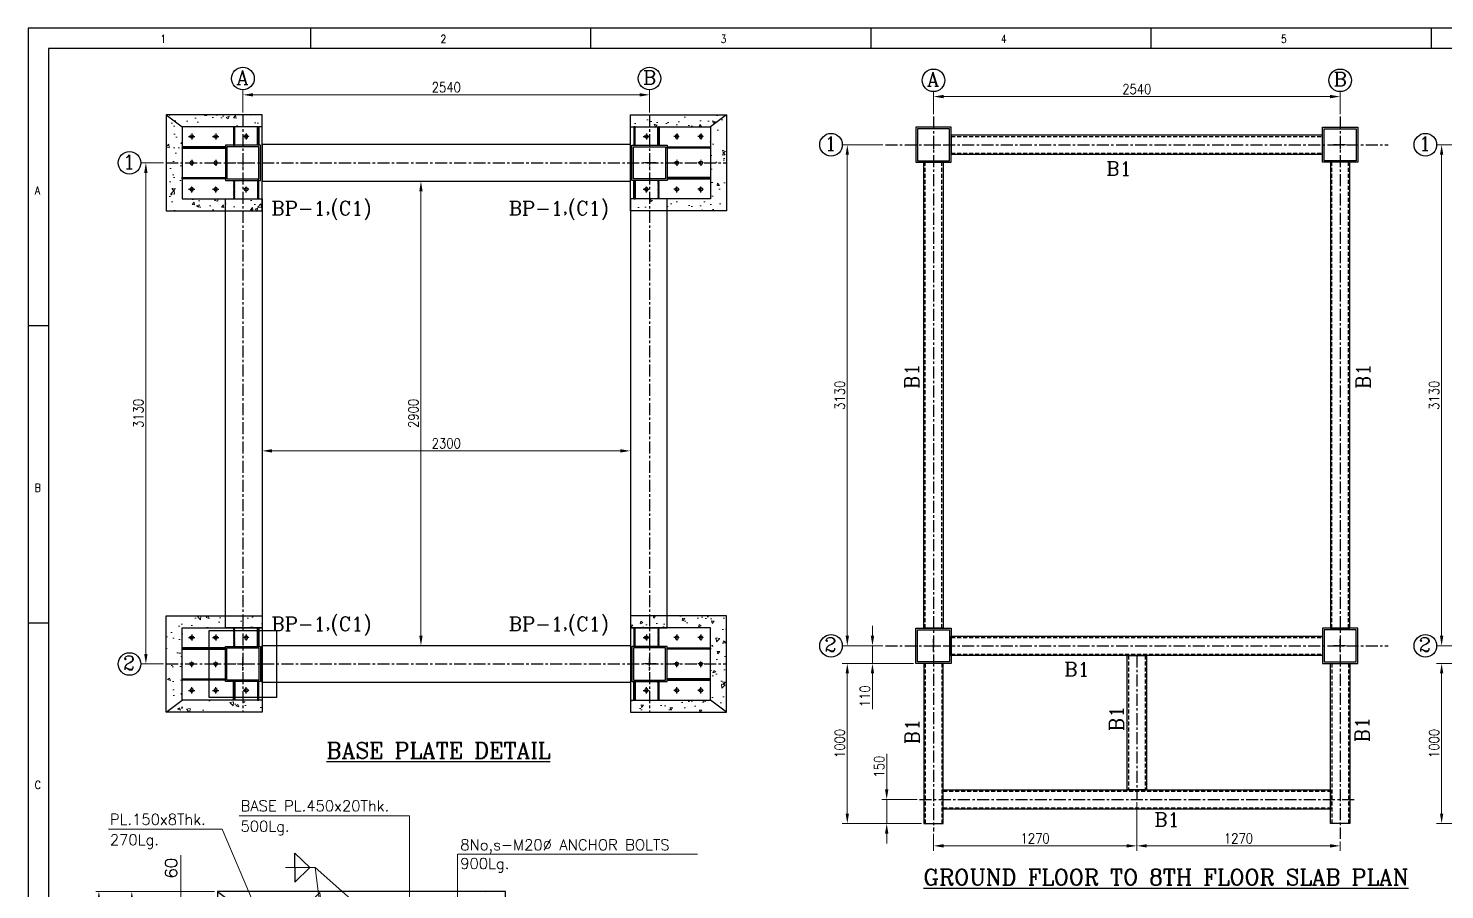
# Model space of a CAD drawing. Header units: millimetres. Extents: x 39911 to 73811, y -17730 to 21321.
# Drawn here: x 39911 to 48758, y -29 to 5351 of the extents above; entities that cross this region are included whole.
import ezdxf

# ---------------------------------------------------------------- set-up
doc = ezdxf.new("R2010")
doc.units = ezdxf.units.MM
doc.linetypes.add('CENTER', pattern=[2, 1.25, -0.25, 0.25, -0.25])
doc.linetypes.add('HIDDEN', pattern=[0.375, 0.25, -0.125])
for name, color, linetype in [('CENTER.', 1, 'CENTER'), ('COL.', 6, 'Continuous'), ('DIM', 170, 'Continuous'), ('DIM.', 5, 'Continuous'), ('GT', 6, 'Continuous'), ('HIDDEN.', 161, 'HIDDEN'), ('PLATE.', 1, 'Continuous'), ('text', 4, 'Continuous')]:
    doc.layers.add(name, color=color, linetype=linetype)
doc.styles.add('ROMANS', font='ROMANS.shx', dxfattribs={"width": 0.85})
doc.styles.add('ROMANT', font='romanc.shx')
doc.styles.add('RS', font='romans.shx')
doc.dimstyles.new('DIM-10', dxfattribs={"dimscale": 10, "dimtxt": 2.5, "dimasz": 2, "dimexe": 0.625, "dimexo": 0.625, "dimgap": 0.75, "dimtad": 1, "dimdec": 0, "dimzin": 0, "dimdsep": 46, "dimtxsty": 'RS', "dimcen": 1.5, "dimclrd": 3, "dimclre": 3, "dimclrt": 7, "dimadec": 0, "dimazin": 0, "dimtfac": 1, "dimtdec": 0, "dimtofl": 0, "dimtmove": 0, "dimatfit": 3, "dimfxl": 1, "dimtolj": 1, "dimtzin": 0, "dimlwd": 5, "dimlwe": 5, "dimarcsym": 0})
doc.dimstyles.new('ISO-25', dxfattribs={"dimscale": 25, "dimtxt": 2.5, "dimasz": 2.5, "dimexe": 1.25, "dimexo": 0.625, "dimtad": 1, "dimdec": 0, "dimtxsty": 'ROMANS', "dimcen": 2.5, "dimclrd": 3, "dimclre": 3, "dimclrt": 256, "dimadec": 0, "dimazin": 0, "dimtfac": 1, "dimtdec": 0, "dimtmove": 0, "dimatfit": 3, "dimfxl": 1, "dimlwd": 5, "dimlwe": 5, "dimarcsym": 0})

# ---------------------------------------------------------------- blocks, each defined once
blk = doc.blocks.new('A1 SHEET')
at = {"color": 4}
for p, q in [((-770.5, 594), (-770.5, 589)), ((-700.5, 594), (-700.5, 589)), ((-630.5, 594), (-630.5, 589)), ((-560.5, 594), (-560.5, 589)), ((-490.5, 594), (-490.5, 589)), ((-841, 519.75), (-836, 519.75)), ((-841, 445.5), (-836, 445.5))]:
    blk.add_line(p, q, dxfattribs=at)
for points in [[(-841, 0), (0, 0), (0, 594), (-841, 594)], [(-836, 5), (-5, 5), (-5, 589), (-836, 589)]]:
    blk.add_lwpolyline(points, close=True, dxfattribs=at)
at = {"layer": 'text', "color": 6, "style": 'ROMANS', "width": 0.85}
for s, p in [('1', (-808.02, 590.34, -0.39)), ('2', (-738.02, 590.34, -0.39)), ('3', (-668.02, 590.34, -0.39)), ('4', (-598.02, 590.34, -0.39)), ('5', (-528.02, 590.34, -0.39)), ('A', (-839.4, 552.46)), ('B', (-839.4, 478.21)), ('C', (-839.4, 403.96))]:
    blk.add_text(s, height=2, dxfattribs=at).set_placement(p)
blk = doc.blocks.new('*D12')
at = {"color": 3, "lineweight": 5, "transparency": 16777216}
for p, q in [((41251.5, 4825.9), (41251.5, 4966.8)), ((43791.5, 4825.9), (43791.5, 4966.8)), ((41314, 4935.5), (43729, 4935.5))]:
    blk.add_line(p, q, dxfattribs=at)
at = {"color": 3, "transparency": 16777216}
for points in [[(41314, 4945.9), (41314, 4925.1), (41251.5, 4935.5)], [(43729, 4945.9), (43729, 4925.1), (43791.5, 4935.5)]]:
    blk.add_solid(points, dxfattribs=at)
at = {"layer": 'Defpoints', "color": 0, "transparency": 16777216}
for p in [(43791.5, 4935.5), (41251.5, 4810.3), (43791.5, 4810.3)]:
    blk.add_point(p, dxfattribs=at)
at = {"lineweight": -3, "transparency": 16777216, "insert": (42521.5, 4982.4), "char_height": 62.5, "attachment_point": 5, "style": 'ROMANS'}
blk.add_mtext('2540', dxfattribs=at)
blk = doc.blocks.new('*D10')
at = {"color": 3, "lineweight": 5, "transparency": 16777216}
for p, q in [((40755.9, 4510.3), (40613.8, 4510.3)), ((40645.1, 4447.8), (40645.1, 1442.8)), ((40755.9, 1380.3), (40613.8, 1380.3))]:
    blk.add_line(p, q, dxfattribs=at)
at = {"color": 3, "transparency": 16777216}
for points in [[(40634.7, 4447.8), (40655.5, 4447.8), (40645.1, 4510.3)], [(40634.7, 1442.8), (40655.5, 1442.8), (40645.1, 1380.3)]]:
    blk.add_solid(points, dxfattribs=at)
at = {"layer": 'Defpoints', "color": 0, "transparency": 16777216}
for p in [(40771.5, 4510.3), (40645.1, 1380.3), (40771.5, 1380.3)]:
    blk.add_point(p, dxfattribs=at)
at = {"lineweight": -3, "transparency": 16777216, "insert": (40598.2, 2945.3), "char_height": 62.5, "attachment_point": 5, "rotation": 90, "style": 'ROMANS'}
blk.add_mtext('3130', dxfattribs=at)
blk = doc.blocks.new('*D13')
at = {"color": 3, "lineweight": 5, "transparency": 16777216}
for p, q in [((45565, 4814.9), (45565, 4955.8)), ((48105, 4814.9), (48105, 4955.8)), ((45627.5, 4924.5), (48042.5, 4924.5))]:
    blk.add_line(p, q, dxfattribs=at)
at = {"color": 3, "transparency": 16777216}
for points in [[(45627.5, 4934.9), (45627.5, 4914.1), (45565, 4924.5)], [(48042.5, 4934.9), (48042.5, 4914.1), (48105, 4924.5)]]:
    blk.add_solid(points, dxfattribs=at)
at = {"layer": 'Defpoints', "color": 0, "transparency": 16777216}
for p in [(48105, 4924.5), (45565, 4799.3), (48105, 4799.3)]:
    blk.add_point(p, dxfattribs=at)
at = {"lineweight": -3, "transparency": 16777216, "insert": (46835, 4971.4), "char_height": 62.5, "attachment_point": 5, "style": 'ROMANS'}
blk.add_mtext('2540', dxfattribs=at)
blk = doc.blocks.new('*D11')
at = {"color": 3, "lineweight": 5, "transparency": 16777216}
for p, q in [((45249.4, 4623.9), (44995.3, 4623.9)), ((45026.6, 4561.4), (45026.6, 1556.4)), ((45249.4, 1493.9), (44995.3, 1493.9))]:
    blk.add_line(p, q, dxfattribs=at)
at = {"color": 3, "transparency": 16777216}
for points in [[(45016.2, 4561.4), (45037, 4561.4), (45026.6, 4623.9)], [(45016.2, 1556.4), (45037, 1556.4), (45026.6, 1493.9)]]:
    blk.add_solid(points, dxfattribs=at)
at = {"layer": 'Defpoints', "color": 0, "transparency": 16777216}
for p in [(45265, 4623.9), (45026.6, 1493.9), (45265, 1493.9)]:
    blk.add_point(p, dxfattribs=at)
at = {"lineweight": -3, "transparency": 16777216, "insert": (44979.7, 3058.9), "char_height": 62.5, "attachment_point": 5, "rotation": 90, "style": 'ROMANS'}
blk.add_mtext('3130', dxfattribs=at)
blk = doc.blocks.new('A$C7E102109')
blk.add_circle((0, 0), 11)
at = {"layer": 'CENTER.'}
for p, q in [((-19.25, 0), (19.25, 0)), ((0, 19.25), (0, -19.25))]:
    blk.add_line(p, q, dxfattribs=at)
blk = doc.blocks.new('A$C804251d2')
at = {"layer": 'CENTER.'}
for p, q in [((0, 40.5), (0, -40.5)), ((-40.5, 0), (40.5, 0))]:
    blk.add_line(p, q, dxfattribs=at)
at = {"layer": 'COL.', "color": 3}
for points in [[(-110, -110), (110, -110), (110, 110), (-110, 110)], [(-100, -100), (100, -100), (100, 100), (-100, 100)]]:
    blk.add_lwpolyline(points, close=True, dxfattribs=at)
blk = doc.blocks.new('A$Cd4010b4f')
at = {"lineweight": 0}
h = blk.add_hatch(dxfattribs=at)
h.set_pattern_fill('AR-CONC', color=251, style=0)
h.set_pattern_definition([(50, (-2650.02, -4343.46), (182.1847, -15.939), [19.05, -209.55]), (355, (-2650.02, -4343.46), (-35.2434, 191.057), [15.24, -167.6406]), (100.4514, (-2634.84, -4344.79), (146.941, 175.118), [16.19, -178.09]), (46.184, (-2650.02, -4292.66), (271.079, -42.042), [28.575, -314.325]), (96.6356, (-2627.43, -4296.16), (237.404, 247.426), [24.285, -267.136]), (351.184, (-2650.02, -4292.66), (237.404, 247.426), [22.86, -251.46]), (21, (-2624.62, -4305.36), (151.6144, -102.265), [19.05, -209.55]), (326, (-2624.62, -4305.36), (61.802, 184.188), [15.24, -167.64]), (71.4514, (-2611.99, -4313.88), (213.4164, 81.923), [16.19, -178.09]), (37.5, (-2650.023, -4343.46), (3.0886, 84.555), [0, -165.608, 0, -170.18, 0, -168.275]), (7.5, (-2650.02, -4343.46), (66.8197, 100.1806), [0, -97.028, 0, -161.798, 0, -64.135]), (327.5, (-2706.665, -4343.46), (135.5906, -5.72874), [0, -63.5, 0, -198.12, 0, -262.89]), (317.5, (-2732.07, -4343.46), (148.1292, 25.4265), [0, -82.55, 0, -131.572, 0, -186.69])])
h.paths.add_polyline_path([(120, 300), (-467.5, 300), (-392.5, 225), (120, 225)])
h.paths.add_polyline_path([(-380, 225), (-480, 300), (-480, -300), (-380, -225)])
h.paths.add_polyline_path([(120, -225), (-380, -225), (-455, -300), (120, -300)])
at = {"layer": 'COL.'}
h = blk.add_hatch(dxfattribs=at)
h.set_pattern_fill('ANSI31', color=252, scale=19, style=0)
h.set_pattern_definition([(45, (-282509.7268, -52155.0673), (-1.679378605, 1.679378605), [])])
h.paths.add_polyline_path([(-59, 110), (-51, 110), (-51, 225), (-59, 225)])
h = blk.add_hatch(dxfattribs=at)
h.set_pattern_fill('ANSI31', color=252, scale=19, style=0)
h.set_pattern_definition([(45, (-282509.7268, -52145.0673), (-1.679378605, 1.679378605), [])])
h.paths.add_polyline_path([(99, 110), (91, 110), (91, 225), (99, 225)])
h = blk.add_hatch(dxfattribs=at)
h.set_pattern_fill('ANSI31', color=252, scale=19, style=0)
h.set_pattern_definition([(135, (52100.0673, -282358.7268), (-1.679378605, -1.679378605), [])])
h.paths.add_polyline_path([(-110, 92), (-110, 100), (-380, 100), (-380, 92)])
h = blk.add_hatch(dxfattribs=at)
h.set_pattern_fill('ANSI31', color=252, scale=19, style=0)
h.set_pattern_definition([(225, (52100.0673, 282358.7268), (-1.679378605, 1.679378605), [])])
h.paths.add_polyline_path([(-110, -100), (-110, -92), (-380, -92), (-380, -100)])
h = blk.add_hatch(dxfattribs=at)
h.set_pattern_fill('ANSI31', color=252, scale=19, style=0)
h.set_pattern_definition([(315, (-282509.7268, 52130.0673), (-1.679378605, -1.679378605), [])])
h.paths.add_polyline_path([(-59, -110), (-51, -110), (-51, -225), (-59, -225)])
h = blk.add_hatch(dxfattribs=at)
h.set_pattern_fill('ANSI31', color=252, scale=19, style=0)
h.set_pattern_definition([(315, (-282509.7268, 52120.0673), (-1.679378605, -1.679378605), [])])
h.paths.add_polyline_path([(99, -110), (91, -110), (91, -225), (99, -225)])
at = {"color": 253}
blk.add_line((-480, 300), (-380, 225), dxfattribs=at)
at = {"color": 251, "lineweight": -3}
blk.add_lwpolyline([(-480, -300), (120, -300), (120, 300), (-480, 300)], close=True, dxfattribs=at)
at = {"color": 6}
for points in [[(-59, 110), (-51, 110), (-51, 225), (-59, 225)], [(99, 110), (91, 110), (91, 225), (99, 225)], [(-110, 92), (-110, 100), (-380, 100), (-380, 92)], [(-110, -92), (-110, -100), (-380, -100), (-380, -92)], [(99, -110), (91, -110), (91, -225), (99, -225)]]:
    blk.add_lwpolyline(points, close=True, dxfattribs=at)
at = {"layer": 'PLATE.'}
blk.add_lwpolyline([(-380, -225), (120, -225), (120, 225), (-380, 225)], close=True, dxfattribs=at)
for name, p in [('A$C7E102109', (-320, 165)), ('A$C7E102109', (-170, 165)), ('A$C804251d2', (0, 0))]:
    blk.add_blockref(name, p)
at = {"xscale": -1}
blk.add_blockref('A$C7E102109', (20, 165), dxfattribs=at)
for p, rotation in [((-320, 0), 90), ((-170, 0), 90), ((-320, -165), 180), ((-170, -165), 180)]:
    blk.add_blockref('A$C7E102109', p, dxfattribs=dict(at, rotation=rotation))
at = {"rotation": 180}
blk.add_blockref('A$C7E102109', (20, -165), dxfattribs=at)
blk = doc.blocks.new('*D133')
at = {"color": 3, "lineweight": 5, "transparency": 16777216}
for p, q in [((-506.3, 749.3), (-784.6, 749.3)), ((-778.3, 729.3), (-778.3, 319.3)), ((-506.3, 299.3), (-784.6, 299.3))]:
    blk.add_line(p, q, dxfattribs=at)
at = {"color": 3, "transparency": 16777216}
for points in [[(-781.7, 729.3), (-775, 729.3), (-778.3, 749.3)], [(-781.7, 319.3), (-775, 319.3), (-778.3, 299.3)]]:
    blk.add_solid(points, dxfattribs=at)
at = {"layer": 'Defpoints', "color": 0, "transparency": 16777216}
for p in [(-500, 749.3), (-778.3, 299.3), (-500, 299.3)]:
    blk.add_point(p, dxfattribs=at)
at = {"color": 7, "transparency": 16777216, "insert": (-798.3, 524.3), "char_height": 25, "attachment_point": 5, "rotation": 90, "style": 'RS'}
blk.add_mtext('\\A1;450', dxfattribs=at)
blk = doc.blocks.new('*D134')
at = {"color": 3, "lineweight": 5, "transparency": 16777216}
for p, q in [((-100, 333.8), (-100, 132.5)), ((0, 293.1), (0, 132.5)), ((-80, 138.7), (-20, 138.7))]:
    blk.add_line(p, q, dxfattribs=at)
at = {"color": 3, "transparency": 16777216}
for points in [[(-80, 142), (-80, 135.4), (-100, 138.7)], [(-20, 142), (-20, 135.4), (0, 138.7)]]:
    blk.add_solid(points, dxfattribs=at)
at = {"layer": 'Defpoints', "color": 0, "transparency": 16777216}
for p in [(-100, 340.1), (0, 299.3), (0, 138.7)]:
    blk.add_point(p, dxfattribs=at)
at = {"color": 7, "transparency": 16777216, "insert": (-50, 158.7), "char_height": 25, "attachment_point": 5, "style": 'RS'}
blk.add_mtext('\\A1;100', dxfattribs=at)
blk = doc.blocks.new('*D135')
at = {"color": 3, "lineweight": 5, "transparency": 16777216}
for p, q in [((-290, 333.8), (-290, 132.5)), ((-100, 333.8), (-100, 132.5)), ((-120, 138.7), (-270, 138.7))]:
    blk.add_line(p, q, dxfattribs=at)
at = {"color": 3, "transparency": 16777216}
for points in [[(-270, 142), (-270, 135.4), (-290, 138.7)], [(-120, 142), (-120, 135.4), (-100, 138.7)]]:
    blk.add_solid(points, dxfattribs=at)
at = {"layer": 'Defpoints', "color": 0, "transparency": 16777216}
for p in [(-290, 340.1), (-100, 340.1), (-290, 138.7)]:
    blk.add_point(p, dxfattribs=at)
at = {"color": 7, "transparency": 16777216, "insert": (-195, 158.7), "char_height": 25, "attachment_point": 5, "style": 'RS'}
blk.add_mtext('\\A1;190', dxfattribs=at)
blk = doc.blocks.new('*D136')
at = {"color": 3, "lineweight": 5, "transparency": 16777216}
for p, q in [((-440, 333.8), (-440, 132.5)), ((-290, 333.8), (-290, 132.5)), ((-310, 138.7), (-420, 138.7))]:
    blk.add_line(p, q, dxfattribs=at)
at = {"color": 3, "transparency": 16777216}
for points in [[(-420, 142), (-420, 135.4), (-440, 138.7)], [(-310, 142), (-310, 135.4), (-290, 138.7)]]:
    blk.add_solid(points, dxfattribs=at)
at = {"layer": 'Defpoints', "color": 0, "transparency": 16777216}
for p in [(-440, 340.1), (-290, 340.1), (-440, 138.7)]:
    blk.add_point(p, dxfattribs=at)
at = {"color": 7, "transparency": 16777216, "insert": (-365, 158.7), "char_height": 25, "attachment_point": 5, "style": 'RS'}
blk.add_mtext('\\A1;150', dxfattribs=at)
blk = doc.blocks.new('*D137')
at = {"color": 3, "lineweight": 5, "transparency": 16777216}
for p, q in [((-440, 333.8), (-440, 132.5)), ((-500, 293.1), (-500, 132.5)), ((-460, 138.7), (-480, 138.7))]:
    blk.add_line(p, q, dxfattribs=at)
at = {"color": 3, "transparency": 16777216}
for points in [[(-480, 142), (-480, 135.4), (-500, 138.7)], [(-460, 142), (-460, 135.4), (-440, 138.7)]]:
    blk.add_solid(points, dxfattribs=at)
at = {"layer": 'Defpoints', "color": 0, "transparency": 16777216}
for p in [(-440, 340.1), (-500, 299.3), (-500, 138.7)]:
    blk.add_point(p, dxfattribs=at)
at = {"color": 7, "transparency": 16777216, "insert": (-470, 158.7), "char_height": 25, "attachment_point": 5, "style": 'RS'}
blk.add_mtext('\\A1;60', dxfattribs=at)
blk = doc.blocks.new('*D138')
at = {"color": 3, "lineweight": 5, "transparency": 16777216}
for p, q in [((-500, 293.1), (-500, 70)), ((0, 293.1), (0, 70)), ((-480, 76.3), (-20, 76.3))]:
    blk.add_line(p, q, dxfattribs=at)
at = {"color": 3, "transparency": 16777216}
for points in [[(-480, 79.6), (-480, 73), (-500, 76.3)], [(-20, 79.6), (-20, 73), (0, 76.3)]]:
    blk.add_solid(points, dxfattribs=at)
at = {"layer": 'Defpoints', "color": 0, "transparency": 16777216}
for p in [(-500, 299.3), (0, 299.3), (0, 76.3)]:
    blk.add_point(p, dxfattribs=at)
at = {"color": 7, "transparency": 16777216, "insert": (-250, 96.3), "char_height": 25, "attachment_point": 5, "style": 'RS'}
blk.add_mtext('\\A1;500', dxfattribs=at)
blk = doc.blocks.new('*D139')
at = {"color": 3, "lineweight": 5, "transparency": 16777216}
for p, q in [((-600, 218.1), (-600, -6.2)), ((0, 218.1), (0, -6.2)), ((-580, 0), (-20, 0))]:
    blk.add_line(p, q, dxfattribs=at)
at = {"color": 3, "transparency": 16777216}
for points in [[(-580, 3.3), (-580, -3.3), (-600, 0)], [(-20, 3.3), (-20, -3.3), (0, 0)]]:
    blk.add_solid(points, dxfattribs=at)
at = {"layer": 'Defpoints', "color": 0, "transparency": 16777216}
for p in [(-600, 224.3), (0, 224.3), (0, 0)]:
    blk.add_point(p, dxfattribs=at)
at = {"color": 7, "transparency": 16777216, "insert": (-300, 20), "char_height": 25, "attachment_point": 5, "style": 'RS'}
blk.add_mtext('\\A1;600', dxfattribs=at)
blk = doc.blocks.new('*D140')
at = {"color": 3, "lineweight": 5, "transparency": 16777216}
for p, q in [((-500, 293.1), (-500, 70)), ((-600, 218.1), (-600, 70)), ((-520, 76.3), (-580, 76.3))]:
    blk.add_line(p, q, dxfattribs=at)
at = {"color": 3, "transparency": 16777216}
for points in [[(-580, 79.6), (-580, 73), (-600, 76.3)], [(-520, 79.6), (-520, 73), (-500, 76.3)]]:
    blk.add_solid(points, dxfattribs=at)
at = {"layer": 'Defpoints', "color": 0, "transparency": 16777216}
for p in [(-500, 299.3), (-600, 224.3), (-600, 76.3)]:
    blk.add_point(p, dxfattribs=at)
at = {"color": 7, "transparency": 16777216, "insert": (-550, 96.3), "char_height": 25, "attachment_point": 5, "style": 'RS'}
blk.add_mtext('\\A1;100', dxfattribs=at)
blk = doc.blocks.new('*D141')
at = {"color": 3, "lineweight": 5, "transparency": 16777216}
for p, q in [((-465.5, 359.3), (-682.8, 359.3)), ((-676.5, 339.3), (-676.5, 319.3)), ((-506.3, 299.3), (-682.8, 299.3)), ((-676.5, 299.3), (-676.5, 149))]:
    blk.add_line(p, q, dxfattribs=at)
at = {"color": 3, "transparency": 16777216}
for points in [[(-679.9, 339.3), (-673.2, 339.3), (-676.5, 359.3)], [(-679.9, 319.3), (-673.2, 319.3), (-676.5, 299.3)]]:
    blk.add_solid(points, dxfattribs=at)
at = {"layer": 'Defpoints', "color": 0, "transparency": 16777216}
for p in [(-459.3, 359.3), (-676.5, 299.3), (-500, 299.3)]:
    blk.add_point(p, dxfattribs=at)
at = {"color": 7, "transparency": 16777216, "insert": (-696.5, 176.1), "char_height": 25, "attachment_point": 5, "rotation": 90, "style": 'RS'}
blk.add_mtext('\\A1;60', dxfattribs=at)
blk = doc.blocks.new('*D142')
at = {"color": 3, "lineweight": 5, "transparency": 16777216}
for p, q in [((-465.5, 524.3), (-682.8, 524.3)), ((-676.5, 379.3), (-676.5, 504.3)), ((-465.5, 359.3), (-682.8, 359.3))]:
    blk.add_line(p, q, dxfattribs=at)
at = {"color": 3, "transparency": 16777216}
for points in [[(-679.9, 504.3), (-673.2, 504.3), (-676.5, 524.3)], [(-679.9, 379.3), (-673.2, 379.3), (-676.5, 359.3)]]:
    blk.add_solid(points, dxfattribs=at)
at = {"layer": 'Defpoints', "color": 0, "transparency": 16777216}
for p in [(-676.5, 524.3), (-459.3, 524.3), (-459.3, 359.3)]:
    blk.add_point(p, dxfattribs=at)
at = {"color": 7, "transparency": 16777216, "insert": (-696.5, 441.8), "char_height": 25, "attachment_point": 5, "rotation": 90, "style": 'RS'}
blk.add_mtext('\\A1;165', dxfattribs=at)
blk = doc.blocks.new('*D143')
at = {"color": 3, "lineweight": 5, "transparency": 16777216}
for p, q in [((-465.5, 689.3), (-682.8, 689.3)), ((-676.5, 544.3), (-676.5, 669.3)), ((-465.5, 524.3), (-682.8, 524.3))]:
    blk.add_line(p, q, dxfattribs=at)
at = {"color": 3, "transparency": 16777216}
for points in [[(-679.9, 669.3), (-673.2, 669.3), (-676.5, 689.3)], [(-679.9, 544.3), (-673.2, 544.3), (-676.5, 524.3)]]:
    blk.add_solid(points, dxfattribs=at)
at = {"layer": 'Defpoints', "color": 0, "transparency": 16777216}
for p in [(-676.5, 689.3), (-459.3, 689.3), (-459.3, 524.3)]:
    blk.add_point(p, dxfattribs=at)
at = {"color": 7, "transparency": 16777216, "insert": (-696.5, 606.8), "char_height": 25, "attachment_point": 5, "rotation": 90, "style": 'RS'}
blk.add_mtext('\\A1;165', dxfattribs=at)
blk = doc.blocks.new('*D144')
at = {"color": 3, "lineweight": 5, "transparency": 16777216}
for p, q in [((-676.5, 749.3), (-676.5, 899.7)), ((-506.3, 749.3), (-682.8, 749.3)), ((-676.5, 709.3), (-676.5, 729.3)), ((-465.5, 689.3), (-682.8, 689.3))]:
    blk.add_line(p, q, dxfattribs=at)
at = {"color": 3, "transparency": 16777216}
for points in [[(-679.9, 729.3), (-673.2, 729.3), (-676.5, 749.3)], [(-679.9, 709.3), (-673.2, 709.3), (-676.5, 689.3)]]:
    blk.add_solid(points, dxfattribs=at)
at = {"layer": 'Defpoints', "color": 0, "transparency": 16777216}
for p in [(-676.5, 749.3), (-500, 749.3), (-459.3, 689.3)]:
    blk.add_point(p, dxfattribs=at)
at = {"color": 7, "transparency": 16777216, "insert": (-696.5, 872.6), "char_height": 25, "attachment_point": 5, "rotation": 90, "style": 'RS'}
blk.add_mtext('\\A1;60', dxfattribs=at)
blk = doc.blocks.new('*D145')
at = {"color": 3, "lineweight": 5, "transparency": 16777216}
for p, q in [((-606.3, 824.3), (-853.1, 824.3)), ((-846.8, 804.3), (-846.8, 244.3)), ((-606.3, 224.3), (-853.1, 224.3))]:
    blk.add_line(p, q, dxfattribs=at)
at = {"color": 3, "transparency": 16777216}
for points in [[(-850.2, 804.3), (-843.5, 804.3), (-846.8, 824.3)], [(-850.2, 244.3), (-843.5, 244.3), (-846.8, 224.3)]]:
    blk.add_solid(points, dxfattribs=at)
at = {"layer": 'Defpoints', "color": 0, "transparency": 16777216}
for p in [(-600, 824.3), (-846.8, 224.3), (-600, 224.3)]:
    blk.add_point(p, dxfattribs=at)
at = {"color": 7, "transparency": 16777216, "insert": (-866.8, 524.3), "char_height": 25, "attachment_point": 5, "rotation": 90, "style": 'RS'}
blk.add_mtext('\\A1;600', dxfattribs=at)
blk = doc.blocks.new('*D146')
at = {"color": 3, "lineweight": 5, "transparency": 16777216}
for p, q in [((-606.3, 824.3), (-784.6, 824.3)), ((-778.3, 769.3), (-778.3, 804.3)), ((-506.3, 749.3), (-784.6, 749.3))]:
    blk.add_line(p, q, dxfattribs=at)
at = {"color": 3, "transparency": 16777216}
for points in [[(-781.7, 804.3), (-775, 804.3), (-778.3, 824.3)], [(-781.7, 769.3), (-775, 769.3), (-778.3, 749.3)]]:
    blk.add_solid(points, dxfattribs=at)
at = {"layer": 'Defpoints', "color": 0, "transparency": 16777216}
for p in [(-778.3, 824.3), (-600, 824.3), (-500, 749.3)]:
    blk.add_point(p, dxfattribs=at)
at = {"color": 7, "transparency": 16777216, "insert": (-798.3, 786.8), "char_height": 25, "attachment_point": 5, "rotation": 90, "style": 'RS'}
blk.add_mtext('\\A1;75', dxfattribs=at)
blk = doc.blocks.new('*D147')
at = {"color": 3, "lineweight": 5, "transparency": 16777216}
for p, q in [((-506.3, 299.3), (-784.6, 299.3)), ((-778.3, 279.3), (-778.3, 244.3)), ((-606.3, 224.3), (-784.6, 224.3))]:
    blk.add_line(p, q, dxfattribs=at)
at = {"color": 3, "transparency": 16777216}
for points in [[(-781.7, 279.3), (-775, 279.3), (-778.3, 299.3)], [(-781.7, 244.3), (-775, 244.3), (-778.3, 224.3)]]:
    blk.add_solid(points, dxfattribs=at)
at = {"layer": 'Defpoints', "color": 0, "transparency": 16777216}
for p in [(-500, 299.3), (-778.3, 224.3), (-600, 224.3)]:
    blk.add_point(p, dxfattribs=at)
at = {"color": 7, "transparency": 16777216, "insert": (-798.3, 261.8), "char_height": 25, "attachment_point": 5, "rotation": 90, "style": 'RS'}
blk.add_mtext('\\A1;75', dxfattribs=at)
blk = doc.blocks.new('*D132')
at = {"color": 3, "lineweight": 5, "transparency": 16777216}
for p, q in [((-500, 610.1), (-500, 561)), ((-230, 610.1), (-230, 561)), ((-250, 567.2), (-480, 567.2))]:
    blk.add_line(p, q, dxfattribs=at)
at = {"color": 3, "transparency": 16777216}
for points in [[(-480, 570.6), (-480, 563.9), (-500, 567.2)], [(-250, 570.6), (-250, 563.9), (-230, 567.2)]]:
    blk.add_solid(points, dxfattribs=at)
at = {"layer": 'Defpoints', "color": 0, "transparency": 16777216}
for p in [(-500, 616.3), (-230, 616.3), (-500, 567.2)]:
    blk.add_point(p, dxfattribs=at)
at = {"color": 7, "transparency": 16777216, "insert": (-365, 587.2), "char_height": 25, "attachment_point": 5, "style": 'RS'}
blk.add_mtext('\\A1;270', dxfattribs=at)
blk = doc.blocks.new('*D148')
at = {"color": 3, "lineweight": 5, "transparency": 16777216}
for p, q in [((-185.3, 414.3), (-208.6, 414.3)), ((-202.4, 319.3), (-202.4, 394.3)), ((-185.3, 299.3), (-208.6, 299.3))]:
    blk.add_line(p, q, dxfattribs=at)
at = {"color": 3, "transparency": 16777216}
for points in [[(-205.7, 394.3), (-199, 394.3), (-202.4, 414.3)], [(-205.7, 319.3), (-199, 319.3), (-202.4, 299.3)]]:
    blk.add_solid(points, dxfattribs=at)
at = {"layer": 'Defpoints', "color": 0, "transparency": 16777216}
for p in [(-202.4, 414.3), (-179, 414.3), (-179, 299.3)]:
    blk.add_point(p, dxfattribs=at)
at = {"color": 7, "transparency": 16777216, "insert": (-222.4, 356.8), "char_height": 25, "attachment_point": 5, "rotation": 90, "style": 'RS'}
blk.add_mtext('\\A1;115', dxfattribs=at)
blk = doc.blocks.new('*D35')
at = {"color": 3, "lineweight": 5, "transparency": 16777216}
for p, q in [((45439.4, 1383.9), (44995.3, 1383.9)), ((45026.6, 1321.4), (45026.6, 446.4)), ((45489.4, 383.9), (44995.3, 383.9))]:
    blk.add_line(p, q, dxfattribs=at)
at = {"color": 3, "transparency": 16777216}
for points in [[(45016.2, 1321.4), (45037, 1321.4), (45026.6, 1383.9)], [(45016.2, 446.4), (45037, 446.4), (45026.6, 383.9)]]:
    blk.add_solid(points, dxfattribs=at)
at = {"layer": 'Defpoints', "color": 0, "transparency": 16777216}
for p in [(45455, 1383.9), (45026.6, 383.9), (45505, 383.9)]:
    blk.add_point(p, dxfattribs=at)
at = {"lineweight": -3, "transparency": 16777216, "insert": (44979.7, 883.9), "char_height": 62.5, "attachment_point": 5, "rotation": 90, "style": 'ROMANS'}
blk.add_mtext('1000', dxfattribs=at)
blk = doc.blocks.new('*D36')
at = {"color": 3, "lineweight": 5, "transparency": 16777216}
for p, q in [((45183.7, 1556.4), (45183.7, 1618.9)), ((45249.4, 1493.9), (45152.4, 1493.9)), ((45183.7, 1493.9), (45183.7, 1383.9)), ((45439.4, 1383.9), (45152.4, 1383.9)), ((45183.7, 1321.4), (45183.7, 1098.6))]:
    blk.add_line(p, q, dxfattribs=at)
at = {"color": 3, "transparency": 16777216}
for points in [[(45173.3, 1556.4), (45194.1, 1556.4), (45183.7, 1493.9)], [(45173.3, 1321.4), (45194.1, 1321.4), (45183.7, 1383.9)]]:
    blk.add_solid(points, dxfattribs=at)
at = {"layer": 'Defpoints', "color": 0, "transparency": 16777216}
for p in [(45265, 1493.9), (45183.7, 1383.9), (45455, 1383.9)]:
    blk.add_point(p, dxfattribs=at)
at = {"lineweight": -3, "transparency": 16777216, "insert": (45136.8, 1178.7), "char_height": 62.5, "attachment_point": 5, "rotation": 90, "style": 'ROMANS'}
blk.add_mtext('110', dxfattribs=at)
blk = doc.blocks.new('*D37')
at = {"color": 3, "lineweight": 5, "transparency": 16777216}
for p, q in [((45272.5, 596.4), (45272.5, 819.1)), ((45462, 533.9), (45241.2, 533.9)), ((45272.5, 383.9), (45272.5, 533.9)), ((45489.4, 383.9), (45241.2, 383.9)), ((45272.5, 321.4), (45272.5, 258.9))]:
    blk.add_line(p, q, dxfattribs=at)
at = {"color": 3, "transparency": 16777216}
for points in [[(45262.1, 596.4), (45282.9, 596.4), (45272.5, 533.9)], [(45262.1, 321.4), (45282.9, 321.4), (45272.5, 383.9)]]:
    blk.add_solid(points, dxfattribs=at)
at = {"layer": 'Defpoints', "color": 0, "transparency": 16777216}
for p in [(45272.5, 533.9), (45477.6, 533.9), (45505, 383.9)]:
    blk.add_point(p, dxfattribs=at)
at = {"lineweight": -3, "transparency": 16777216, "insert": (45225.6, 739), "char_height": 62.5, "attachment_point": 5, "rotation": 90, "style": 'ROMANS'}
blk.add_mtext('150', dxfattribs=at)
blk = doc.blocks.new('*D38')
at = {"color": 3, "lineweight": 5, "transparency": 16777216}
for p, q in [((48961.8, 4623.9), (48707.7, 4623.9)), ((48739, 4561.4), (48739, 1556.4)), ((48961.8, 1493.9), (48707.7, 1493.9))]:
    blk.add_line(p, q, dxfattribs=at)
at = {"color": 3, "transparency": 16777216}
for points in [[(48728.5, 4561.4), (48749.4, 4561.4), (48739, 4623.9)], [(48728.5, 1556.4), (48749.4, 1556.4), (48739, 1493.9)]]:
    blk.add_solid(points, dxfattribs=at)
at = {"layer": 'Defpoints', "color": 0, "transparency": 16777216}
for p in [(48977.4, 4623.9), (48739, 1493.9), (48977.4, 1493.9)]:
    blk.add_point(p, dxfattribs=at)
at = {"lineweight": -3, "transparency": 16777216, "insert": (48692.1, 3058.9), "char_height": 62.5, "attachment_point": 5, "rotation": 90, "style": 'ROMANS'}
blk.add_mtext('3130', dxfattribs=at)
blk = doc.blocks.new('*D41')
at = {"color": 3, "lineweight": 5, "transparency": 16777216}
for p, q in [((49151.8, 1383.9), (48707.7, 1383.9)), ((48739, 1321.4), (48739, 446.4)), ((49201.8, 383.9), (48707.7, 383.9))]:
    blk.add_line(p, q, dxfattribs=at)
at = {"color": 3, "transparency": 16777216}
for points in [[(48728.5, 1321.4), (48749.4, 1321.4), (48739, 1383.9)], [(48728.5, 446.4), (48749.4, 446.4), (48739, 383.9)]]:
    blk.add_solid(points, dxfattribs=at)
at = {"layer": 'Defpoints', "color": 0, "transparency": 16777216}
for p in [(49167.4, 1383.9), (48739, 383.9), (49217.4, 383.9)]:
    blk.add_point(p, dxfattribs=at)
at = {"lineweight": -3, "transparency": 16777216, "insert": (48692.1, 883.9), "char_height": 62.5, "attachment_point": 5, "rotation": 90, "style": 'ROMANS'}
blk.add_mtext('1000', dxfattribs=at)
blk = doc.blocks.new('*D122')
at = {"color": 3, "lineweight": 5, "transparency": 16777216}
for p, q in [((41387.1, 4395.3), (42394.5, 4395.3)), ((42363.3, 4332.8), (42363.3, 1557.8)), ((41387.1, 1495.3), (42394.5, 1495.3))]:
    blk.add_line(p, q, dxfattribs=at)
at = {"color": 3, "transparency": 16777216}
for points in [[(42352.9, 4332.8), (42373.7, 4332.8), (42363.3, 4395.3)], [(42352.9, 1557.8), (42373.7, 1557.8), (42363.3, 1495.3)]]:
    blk.add_solid(points, dxfattribs=at)
at = {"layer": 'Defpoints', "color": 0, "transparency": 16777216}
for p in [(41371.5, 4395.3), (41371.5, 1495.3), (42363.3, 1495.3)]:
    blk.add_point(p, dxfattribs=at)
at = {"lineweight": -3, "transparency": 16777216, "insert": (42316.4, 2945.3), "char_height": 62.5, "attachment_point": 5, "rotation": 90, "style": 'ROMANS'}
blk.add_mtext('2900', dxfattribs=at)
blk = doc.blocks.new('*D123')
at = {"color": 3, "lineweight": 5, "transparency": 16777216}
for p, q in [((41371.5, 2929.7), (41371.5, 2680.2)), ((43671.5, 2929.7), (43671.5, 2680.2)), ((41434, 2711.5), (43609, 2711.5))]:
    blk.add_line(p, q, dxfattribs=at)
at = {"color": 3, "transparency": 16777216}
for points in [[(41434, 2721.9), (41434, 2701), (41371.5, 2711.5)], [(43609, 2721.9), (43609, 2701), (43671.5, 2711.5)]]:
    blk.add_solid(points, dxfattribs=at)
at = {"layer": 'Defpoints', "color": 0, "transparency": 16777216}
for p in [(41371.5, 2945.3), (43671.5, 2945.3), (43671.5, 2711.5)]:
    blk.add_point(p, dxfattribs=at)
at = {"lineweight": -3, "transparency": 16777216, "insert": (42521.5, 2758.3), "char_height": 62.5, "attachment_point": 5, "style": 'ROMANS'}
blk.add_mtext('2300', dxfattribs=at)
blk = doc.blocks.new('*D124')
at = {"color": 3, "lineweight": 5, "transparency": 16777216}
for p, q in [((46835, 518.2), (46835, 213.1)), ((45565, 318.8), (45565, 213.1)), ((45627.5, 244.4), (46772.5, 244.4))]:
    blk.add_line(p, q, dxfattribs=at)
at = {"color": 3, "transparency": 16777216}
for points in [[(45627.5, 254.8), (45627.5, 234), (45565, 244.4)], [(46772.5, 254.8), (46772.5, 234), (46835, 244.4)]]:
    blk.add_solid(points, dxfattribs=at)
at = {"layer": 'Defpoints', "color": 0, "transparency": 16777216}
for p in [(46835, 533.9), (45565, 334.4), (46835, 244.4)]:
    blk.add_point(p, dxfattribs=at)
at = {"lineweight": -3, "transparency": 16777216, "insert": (46200, 291.3), "char_height": 62.5, "attachment_point": 5, "style": 'ROMANS'}
blk.add_mtext('1270', dxfattribs=at)
blk = doc.blocks.new('*D125')
at = {"color": 3, "lineweight": 5, "transparency": 16777216}
for p, q in [((46835, 518.2), (46835, 213.1)), ((48105, 271.7), (48105, 213.1)), ((46897.5, 244.4), (48042.5, 244.4))]:
    blk.add_line(p, q, dxfattribs=at)
at = {"color": 3, "transparency": 16777216}
for points in [[(46897.5, 254.8), (46897.5, 234), (46835, 244.4)], [(48042.5, 254.8), (48042.5, 234), (48105, 244.4)]]:
    blk.add_solid(points, dxfattribs=at)
at = {"layer": 'Defpoints', "color": 0, "transparency": 16777216}
for p in [(46835, 533.9), (48105, 287.3), (48105, 244.4)]:
    blk.add_point(p, dxfattribs=at)
at = {"lineweight": -3, "transparency": 16777216, "insert": (47470, 291.3), "char_height": 62.5, "attachment_point": 5, "style": 'ROMANS'}
blk.add_mtext('1270', dxfattribs=at)
blk = doc.blocks.new('A$C30facedd')
at = {"color": 1}
for p, q in [((-439.1, 874), (-439.1, 904.1)), ((-439.1, 904.1), (-407.8, 874)), ((-439.1, 874), (-439.1, 843.8)), ((-439.1, 843.8), (-407.8, 874)), ((56.2, 721.6), (56.2, 691.5)), ((56.2, 691.5), (87.4, 721.6))]:
    blk.add_line(p, q, dxfattribs=at)
at = {"color": 253}
blk.add_line((-500, 299.3), (-600, 224.3), dxfattribs=at)
at = {"color": 6}
blk.add_lwpolyline([(-179, 414.3), (-171, 414.3), (-171, 299.3), (-179, 299.3)], close=True, dxfattribs=at)
at = {"color": 1}
blk.add_circle((29.3, 721.6), 10.1, dxfattribs=at)
blk.add_blockref('A$Cd4010b4f', (-120, 524.3))
at = {"layer": 'DIM', "color": 7, "style": 'RS'}
for s, p in [('BASE PL.450x20Thk.', (-551.9, 991.2)), ('PL.150x8Thk.', (-824, 963.1)), ('500Lg.', (-551.9, 948.7)), ('270Lg.', (-824, 920.6)), ('8No,s-M20%%C ANCHOR BOLTS', (-94.4, 910.1)), ('900Lg.', (-94.4, 871.2)), ('PL.115x8Thk.', (47.6, 381.5)), ('150Lg.', (47.6, 339))]:
    blk.add_text(s, height=22.5, dxfattribs=at).set_placement(p)
at = {"layer": 'GT', "color": 7, "style": 'ROMANT'}
for s, p in [('%%UDETAIL OF BASE PLATE BP-1', (-665.2, -96.5)), ('%%UCOL. SHS.220x220x10Thk.', (-571.1, -174.2))]:
    blk.add_text(s, height=35, dxfattribs=at).set_placement(p)
for base, p1, p2, picture, middle in [((-676.5, 749.3), (-459.2, 689.3), (-500, 749.3), '*D144', (-676.5, 872.6)), ((-676.5, 299.3), (-459.2, 359.3), (-500, 299.3), '*D141', (-676.5, 176.1))]:
    dim = blk.add_linear_dim(base=base, p1=p1, p2=p2, angle=90, dimstyle='DIM-10')
    dim.commit()
    dim.dimension.update_dxf_attribs({"geometry": picture, "text_midpoint": middle, "dimtype": 128})
for base, p1, p2, picture, middle in [((-846.8, 224.3), (-600, 824.3), (-600, 224.3), '*D145', (-866.8, 524.3)), ((-778.3, 824.3), (-500, 749.3), (-600, 824.3), '*D146', (-798.3, 786.8)), ((-778.3, 299.3), (-500, 749.3), (-500, 299.3), '*D133', (-798.3, 524.3)), ((-676.5, 689.3), (-459.2, 524.3), (-459.2, 689.3), '*D143', (-696.5, 606.8)), ((-676.5, 524.3), (-459.2, 359.3), (-459.2, 524.3), '*D142', (-696.5, 441.8)), ((-202.4, 414.3), (-179, 299.3), (-179, 414.3), '*D148', (-222.4, 356.8)), ((-778.3, 224.3), (-500, 299.3), (-600, 224.3), '*D147', (-798.3, 261.8))]:
    dim = blk.add_linear_dim(base=base, p1=p1, p2=p2, angle=90, dimstyle='DIM-10')
    dim.commit()
    dim.dimension.update_dxf_attribs({"geometry": picture, "text_midpoint": middle})
for base, p1, p2, picture, middle in [((-500, 567.2), (-230, 616.3), (-500, 616.3), '*D132', (-365, 587.2)), ((-500, 138.7), (-440, 340.1), (-500, 299.3), '*D137', (-470, 158.7)), ((-440, 138.7), (-290, 340.1), (-440, 340.1), '*D136', (-365, 158.7)), ((-290, 138.7), (-100, 340.1), (-290, 340.1), '*D135', (-195, 158.7)), ((0, 138.7), (-100, 340.1), (0, 299.3), '*D134', (-50, 158.7)), ((-600, 76.3), (-500, 299.3), (-600, 224.3), '*D140', (-550, 96.3)), ((0, 76.3), (-500, 299.3), (0, 299.3), '*D138', (-250, 96.3)), ((0, 0), (-600, 224.3), (0, 224.3), '*D139', (-300, 20))]:
    dim = blk.add_linear_dim(base=base, p1=p1, p2=p2, dimstyle='DIM-10')
    dim.commit()
    dim.dimension.update_dxf_attribs({"geometry": picture, "text_midpoint": middle})
for points, override in [([(-200, 749.3), (-200, 982), (-555, 982)], {"dimgap": 0.75, "dimtad": 0}), ([(-449.3, 624.3), (-590.3, 953.9), (-827.1, 953.9)], {"dimgap": 0.75, "dimtad": 0}), ([(-100, 689.3), (-100, 901.6), (399.7, 901.6)], {"dimgap": 0.75, "dimtad": 0}), ([(-365, 624.3), (-396.6, 874), (-458.2, 874)], {"dimgap": 1, "dimtad": 0}), ([(-87, 634.3), (29.3, 721.6), (103.1, 721.6)], {"dimgap": 1, "dimtad": 0}), ([(-21, 356.8), (44.6, 372.3), (281.4, 372.3)], {"dimgap": 0.75, "dimtad": 0})]:
    blk.add_leader(points, dimstyle='DIM-10', override=override)
at = {"layer": 'DIM.'}
blk.add_leader([(-179, 681.8), (-396.6, 874)], dimstyle='DIM-10', override={"dimgap": 1, "dimtad": 0}, dxfattribs=at)

msp = doc.modelspace()

# ---------------------------------------------------------------- linework, layer by layer
at = {"color": 251, "lineweight": -3}
for points in [[(41371.5, 4395.3), (43671.5, 4395.3), (43671.5, 4625.3), (41371.5, 4625.3)], [(41141.5, 4285.3), (41371.5, 4285.3), (41371.5, 1605.3), (41141.5, 1605.3)], [(43901.5, 4285.3), (43671.5, 4285.3), (43671.5, 1605.3), (43901.5, 1605.3)], [(41371.5, 1495.3), (43671.5, 1495.3), (43671.5, 1265.3), (41371.5, 1265.3)]]:
    msp.add_lwpolyline(points, close=True, dxfattribs=at)
at = {"color": 6, "lineweight": -3}
for points in [[(45675, 4563.9), (47995, 4563.9), (47995, 4683.9), (45675, 4683.9)], [(45505, 1603.9), (45505, 4513.9), (45625, 4513.9), (45625, 1603.9)], [(48165, 1603.9), (48165, 4513.9), (48045, 4513.9), (48045, 1603.9)], [(45675, 1553.9), (47995, 1553.9), (47995, 1433.9), (45675, 1433.9)], [(46895, 1433.9), (46895, 593.9), (46775, 593.9), (46775, 1433.9)], [(45505, 1383.9), (45505, 383.9), (45625, 383.9), (45625, 1383.9)], [(48165, 1383.9), (48165, 383.9), (48045, 383.9), (48045, 1383.9)], [(45625, 593.9), (48045, 593.9), (48045, 473.9), (45625, 473.9)]]:
    msp.add_lwpolyline(points, close=True, dxfattribs=at)
at = {"lineweight": -3}
for points in [[(41041.5, 1590.3), (41461.5, 1590.3), (41461.5, 1170.3), (41041.5, 1170.3)], [(41141.5, 1490.3), (41361.5, 1490.3), (41361.5, 1270.3), (41141.5, 1270.3)]]:
    msp.add_lwpolyline(points, close=True, dxfattribs=at)
at = {"color": 6, "lineweight": -3}
for centre in [(41251.5, 5037.2), (43791.5, 5037.2), (45565, 5026.2), (48105, 5026.2), (44924.9, 4623.9), (48637.3, 4623.9), (40543.4, 4510.3), (44924.9, 1493.9), (48637.3, 1493.9), (40543.4, 1380.3)]:
    msp.add_circle(centre, 70.5, dxfattribs=at)
at = {"layer": 'CENTER.', "lineweight": -3, "ltscale": 60}
for p, q in [((41251.5, 4810.3), (41251.5, 1080.3)), ((43791.5, 4810.3), (43791.5, 1080.3)), ((45565, 4799.3), (45565, 334.4)), ((48105, 4799.3), (48105, 287.3)), ((45265, 4623.9), (48405, 4623.9)), ((40771.5, 4510.3), (44271.5, 4510.3)), ((45265, 1493.9), (48405, 1493.9)), ((46835, 1433.9), (46835, 533.9)), ((40771.5, 1380.3), (44271.5, 1380.3)), ((45477.6, 533.9), (48201.8, 533.9))]:
    msp.add_line(p, q, dxfattribs=at)
at = {"layer": 'HIDDEN.', "color": 6, "lineweight": -3, "ltscale": 100}
for p, q in [((45675, 4675.9), (47995, 4675.9)), ((45513, 1603.9), (45513, 4513.9)), ((45617, 1603.9), (45617, 4513.9)), ((45675, 4571.9), (47995, 4571.9)), ((48053, 1603.9), (48053, 4513.9)), ((48157, 1603.9), (48157, 4513.9)), ((45675, 1545.9), (47995, 1545.9)), ((45675, 1441.9), (47995, 1441.9)), ((46783, 1433.9), (46783, 593.9)), ((46887, 1433.9), (46887, 593.9)), ((45513, 1383.9), (45513, 383.9)), ((45617, 1383.9), (45617, 383.9)), ((48053, 1383.9), (48053, 383.9)), ((48157, 1383.9), (48157, 383.9)), ((45625, 585.9), (48045, 585.9)), ((45625, 481.9), (48045, 481.9))]:
    msp.add_line(p, q, dxfattribs=at)

# ---------------------------------------------------------------- block references
at = {"lineweight": -3}
for name, p, xscale, yscale, zscale in [('A1 SHEET', (60935.9, -9499.1), 25, 25, 25), ('A$C30facedd', (42892.2, -2513.1), 3, 3, 3)]:
    msp.add_blockref(name, p, dxfattribs=dict(at, xscale=xscale, yscale=yscale, zscale=zscale))
for name, p in [('A$Cd4010b4f', (41251.5, 4510.3)), ('A$C804251d2', (45565, 4623.9))]:
    msp.add_blockref(name, p, dxfattribs=at)
at = {"lineweight": -3, "xscale": -1}
for name, p in [('A$Cd4010b4f', (43791.5, 4510.3)), ('A$C804251d2', (48105, 4623.9))]:
    msp.add_blockref(name, p, dxfattribs=at)
at = {"lineweight": -3, "xscale": -1, "rotation": 180}
for name, p in [('A$Cd4010b4f', (41251.5, 1380.3)), ('A$C804251d2', (45565, 1493.9))]:
    msp.add_blockref(name, p, dxfattribs=at)
at = {"lineweight": -3, "rotation": 180}
for name, p in [('A$Cd4010b4f', (43791.5, 1380.3)), ('A$C804251d2', (48105, 1493.9))]:
    msp.add_blockref(name, p, dxfattribs=at)

# ---------------------------------------------------------------- texts
at = {"layer": 'GT', "color": 7, "lineweight": -3, "style": 'ROMANT'}
for s, height, p in [('A', 87.5, (41210.6, 5001)), ('B', 87.5, (43750.6, 5001)), ('A', 87.5, (45524.2, 4989.9)), ('B', 87.5, (48064.2, 4989.9)), ('1', 87.5, (44884, 4587.6)), ('1', 87.5, (48596.4, 4587.6)), ('1', 87.5, (40502.5, 4474)), ('B1', 87.5, (46643.7, 4431.2)), ('BP-1,(C1)', 87.5, (41429.4, 4183.4)), ('BP-1,(C1)', 87.5, (42911.8, 4183.4)), ('BP-1,(C1)', 87.5, (41429.4, 1587.2)), ('BP-1,(C1)', 87.5, (42911.8, 1587.2)), ('2', 87.5, (44884, 1457.6)), ('2', 87.5, (48596.4, 1457.6)), ('2', 87.5, (40502.5, 1344)), ('B1', 87.5, (46382.1, 1304.3)), ('%%UBASE PLATE DETAIL', 100, (41773.7, 790.8)), ('B1', 87.5, (46944.5, 365)), ('%%UGROUND FLOOR TO 8TH FLOOR SLAB PLAN', 100, (45501.6, -0.8))]:
    msp.add_text(s, height=height, dxfattribs=at).set_placement(p)
for p in [(45474.2, 3099.2), (48292.2, 3099.2), (46752.2, 961.5), (45474.8, 879.7), (48285.7, 892.2)]:
    msp.add_text('B1', height=87.5, rotation=90, dxfattribs=at).set_placement(p)

# ---------------------------------------------------------------- dimensions: what is measured, and where the dimension line sits
at = {"lineweight": -3}
for base, p1, p2, picture, middle in [((43791.5, 4935.5), (41251.5, 4810.3), (43791.5, 4810.3), '*D12', (42521.5, 4982.4)), ((48105, 4924.5), (45565, 4799.3), (48105, 4799.3), '*D13', (46835, 4971.4)), ((43671.5, 2711.5), (41371.5, 2945.3), (43671.5, 2945.3), '*D123', (42521.5, 2758.3)), ((46835, 244.4), (45565, 334.4), (46835, 533.9), '*D124', (46200, 291.3)), ((48105, 244.4), (46835, 533.9), (48105, 287.3), '*D125', (47470, 291.3))]:
    dim = msp.add_linear_dim(base=base, p1=p1, p2=p2, dimstyle='ISO-25', dxfattribs=at)
    dim.commit()
    dim.dimension.update_dxf_attribs({"geometry": picture, "text_midpoint": middle})
for base, p1, p2, picture, middle in [((45026.6, 1493.9), (45265, 4623.9), (45265, 1493.9), '*D11', (44979.7, 3058.9)), ((48739, 1493.9), (48977.4, 4623.9), (48977.4, 1493.9), '*D38', (48692.1, 3058.9)), ((40645.1, 1380.3), (40771.5, 4510.3), (40771.5, 1380.3), '*D10', (40598.2, 2945.3)), ((42363.3, 1495.3), (41371.5, 4395.3), (41371.5, 1495.3), '*D122', (42316.4, 2945.3)), ((45183.7, 1383.9), (45265, 1493.9), (45455, 1383.9), '*D36', (45136.8, 1178.7)), ((45026.6, 383.9), (45455, 1383.9), (45505, 383.9), '*D35', (44979.7, 883.9)), ((48739, 383.9), (49167.4, 1383.9), (49217.4, 383.9), '*D41', (48692.1, 883.9)), ((45272.5, 533.9), (45505, 383.9), (45477.6, 533.9), '*D37', (45225.6, 739))]:
    dim = msp.add_linear_dim(base=base, p1=p1, p2=p2, angle=90, dimstyle='ISO-25', dxfattribs=at)
    dim.commit()
    dim.dimension.update_dxf_attribs({"geometry": picture, "text_midpoint": middle})

doc.saveas('drawing.dxf')
